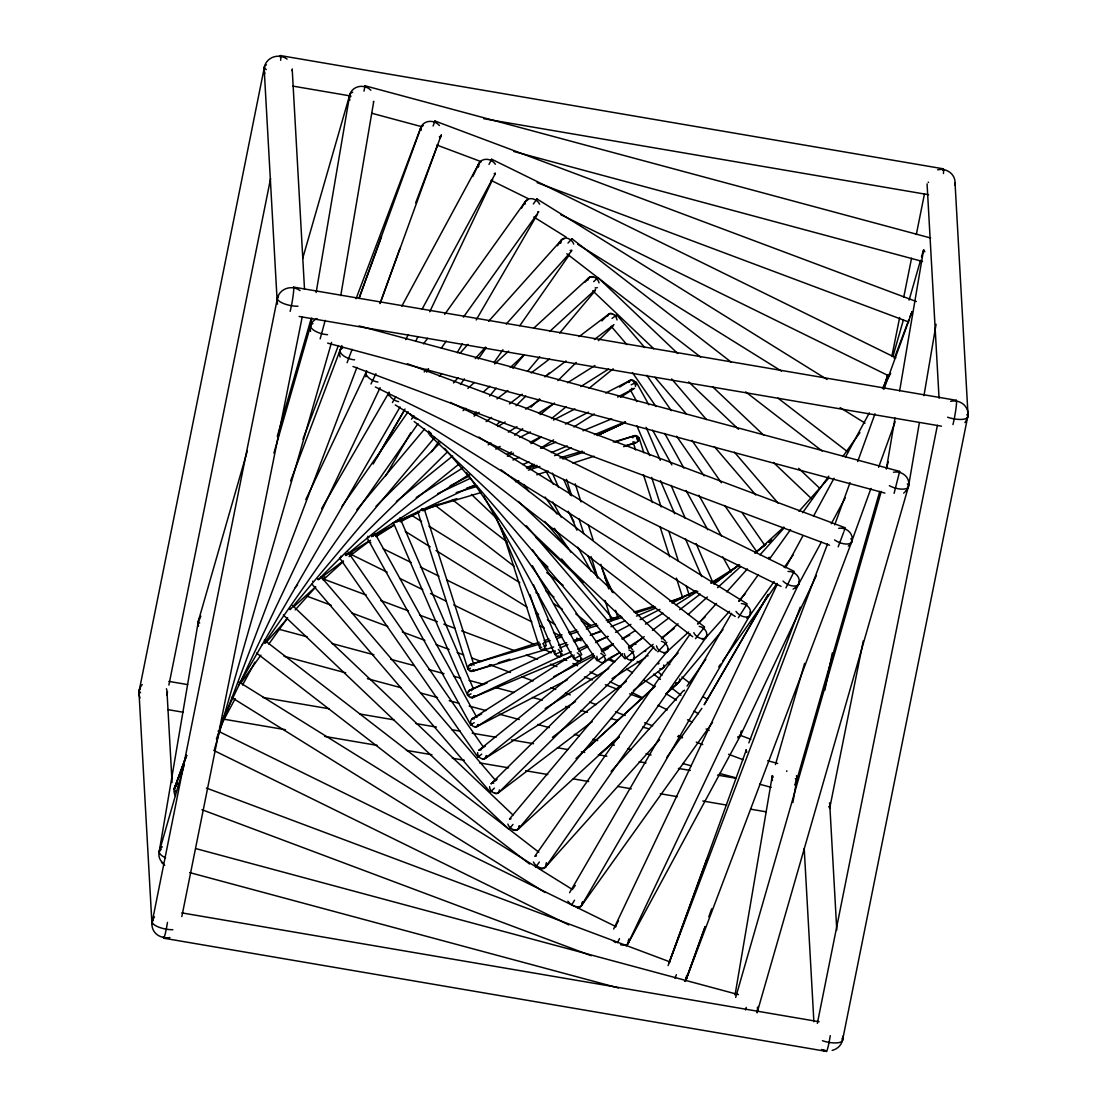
<?xml version="1.0" encoding="UTF-8"?>
<svg xmlns="http://www.w3.org/2000/svg" width="1107" height="1107" viewBox="0 0 1107 1107"><rect width="100%" height="100%" fill="white"/><g stroke="black" fill="none" stroke-linecap="round" stroke-linejoin="round"><path stroke-width="1.5" d="M509.926 828.659L508.929 829.337L512.998 824.438M593.684 281.635L598.043 277.636L597.586 278.466M827.095 379.493L536.909 198.928L536.535 199.869M159.076 852.418L198.361 621.248M310.375 326.523L311.814 318.027M316.145 292.539L349.646 95.354M340.762 295.611L373.682 101.844M735.048 994.958L772.299 775.689A12.398 11.388 9.6 0 0 772.465 780.546M757.354 1011.646L758.212 1006.54M792.875 802.575L796.625 780.477M886.347 469.077L895.01 418.072M899.631 390.882L923.307 251.497M908.639 485.752L919.336 422.86M923.958 395.669L936.079 324.268M478.957 756.635L477.892 757.174L481.711 754.144M491.48 159.975L491.743 159.242L895.84 357.852M139.233 690.533L264.407 67.043M166.853 695.251L167.531 691.861M168.887 685.081L270.592 178.504M152.171 922.006L277.345 298.53M181.839 916.568L302.239 316.796M731.436 362.307L571.904 238.738L571.475 239.624M824.826 690.242L832.312 652.964M887.067 380.185L888.091 375.107M891.827 356.468L899.659 317.501M903.741 297.174L911.559 258.208M916.319 234.49L924.483 193.822M863.322 640.745L829.655 808.47A14.059 13.201 -3.2 0 0 829.489 802.866M817.353 1023.38L937.421 425.309M842.593 1039.957L967.767 416.467M325.195 320.352L320.144 338.908M364.009 91.148L365.019 85.779L930.655 238.005M786.676 771.482L786.842 770.79M746.201 1007.398L745.523 1009.958M615.838 315.965L616.737 314.872L612.033 318.415M490.941 791.782L490.263 792.128L494.4 788.073M198.637 620.1L247.318 450.881M302.681 258.443L349.937 94.206M277.276 436.393L311.164 318.608M159.366 851.269L184.191 765.006M273.913 453.123L310.666 325.375M214.135 750.518L331.546 342.409M775.453 764.591L804.623 663.328M884.341 386.274L887.676 374.664M892.92 356.426L903.395 319.951M909.11 300.052L920.554 260.256M921.508 256.949L923.404 250.307M796.334 781.625L879.747 491.425M886.444 468.192L888.354 461.55M735.698 997.421L881.269 491.439M757.063 1012.794L908.363 486.9M916.347 301.533L434.94 120.995L433.1 126.032M844.101 531.083L845.291 527.804L407.459 363.746M894.096 493.348L899.645 471.444M428.437 433.958L429.654 432.284M657.766 651.857L666.857 642.337M379.992 303.581L399.945 248.3M685.593 980.774L705.145 926.601L686.548 978.159M341.468 346.629L339.711 351.473L341.842 345.619M359.028 298.226L421.407 126.226M380.31 303.014L441.153 135.22M669.361 962.094L746.367 749.743M834.706 524.912L850.038 482.652M857.69 461.536L875.014 413.755M883.856 389.387L911.919 312.022M708.771 916.859L711.704 908.792M851.145 543.025L870.96 488.422M878.612 467.292L895.12 421.795M359.014 298.503L381.514 236.787M669.168 962.661L707.055 858.7M352.123 349.314L347.086 362.681M843.686 532.232L838.179 546.844M676.363 974.713L675.007 978.339M883.303 387.492L888.174 374.581M894.276 358.433L908.902 319.688M910.12 316.464L911.338 313.226M302.944 439.188L338.382 345.509M356.094 298.669L420.854 127.443M174.546 787.824L186.765 755.514M290.629 480.922L340.112 350.075M415.692 202.844L437.68 144.699M440.129 138.237L441.347 135.012M216.432 738.853L356.938 367.33M748.844 742.894L800.278 607.148M668.088 965.539L827.538 543.938M686.146 979.557L851.712 541.807M434.511 122.061L434.926 120.995M364.618 86.595L365.047 85.806M370.997 383.977L375.896 373.737M785.956 587.914L794.176 571.364L450.452 402.422M411.472 419.221L413.838 415.651M695.5 638.656L704.633 627.019L501.167 469.825M305.809 499.575L366.154 372.256M472.772 176.511L478.667 164.085M222.964 718.789L380.116 387.658M415.706 341.343L417.92 336.68M429.751 311.773L492.629 179.486M613.638 929.05L777.405 583.998M628.333 942.915L798.77 583.818M740.846 734.744L816.426 575.488M392.445 402.561L395.78 396.749M738.327 617.789L747.142 603.869L478.805 437.085M617.471 942.804L619.505 938.611M488.99 164.403L491.702 159.27M401.827 306.141L479.027 163.296M405.632 339.628L408.096 335.075M422.058 309.24L495.147 174.007M219.601 727.59L235.21 698.683M242.599 684.998L254.928 662.18M785.569 567.822L802.81 535.954M813.479 516.222L834.014 478.266M845.499 456.997L869.327 412.869M882.473 388.529L890.678 373.322M798.41 584.593L821.408 542.001M831.26 523.749L845.222 497.887M615.146 926.919L618.426 920.844M627.973 943.704L740.486 735.518M964.93 422.57L965.429 421.656M321.584 508.694L389.166 392.196M238.904 684.818L400.056 406.989M376.477 458.256L405.01 409.023M426.624 371.731L428.354 368.742M521.383 208.407L524.829 202.47M385.72 475.844L410.697 432.823M457.177 352.718L462.366 343.779M476.176 319.965L537.448 214.274M569.565 892.712L731.575 613.389M571.599 905.069L574.533 900.199M582.171 904.53L750.255 614.745M768.175 594.417L704.19 704.799L768.369 594.514M373.17 464.013L404.318 410.503M426.79 371.91L428.547 368.88M535.525 867.376L539.386 861.993M533.353 203.979L536.923 198.956M341.8 506.632L408.123 411.749M264.531 643.222L417.976 423.732M460.429 384.516L464.387 378.857M478.252 359.028L486.167 347.709M557.444 245.754L561.401 240.094M431.675 451.725L438.607 441.818M494.04 362.515L502.952 349.77M519.778 325.707L569.275 254.901M534.764 856.348L690.215 633.979M545.599 866.906L705.962 637.521M687.046 686.091L705.851 659.191M718.678 666.926L720.657 664.089M722.636 661.266L777.072 583.389M423.594 343.862L427.606 338.244M444.696 314.346L525.078 201.917M424.23 371.966L426.237 369.157M441.306 348.082L446.329 341.053M463.418 317.156L538.777 211.755M241.008 682.922L260.865 655.178M268.807 644.08L287.668 617.734M739.324 601.239L758.42 574.547M769.462 559.09L790.564 529.575M802.63 512.707L828.756 476.176M842.814 456.499L859.904 432.602M750.006 615.298L774.125 581.576M784.171 567.517L793.207 554.87M572.25 889.613L575.253 885.406M666.705 757.52L701.866 708.328M581.922 905.083L712.548 722.387M636.055 382.399L631.115 384.835M474.17 722.691L470.655 724.836L471.54 724.49M568.002 243.07L571.904 238.78M356.814 509.76L424.576 428.99M290.352 609.542L434.747 437.417M474.031 414.613L476.245 411.956M489.571 396.071L496.24 388.128M512.901 368.257L524.012 355.029M585.091 282.202L588.426 278.231M527.513 371.398L539.732 356.828M559.727 332.999L595.275 290.629M509.511 819.028L653.891 646.889M518.574 828.769L667.41 651.345M679.103 681.981L722.954 629.689M439.313 376.297L441.596 373.737M459.945 353.271L467.97 344.319M488.602 321.307L561.955 239.444M453.469 382.911L458.063 377.791M475.249 358.613L485.572 347.1M506.203 324.074L571.53 251.164M295.265 587.54L297.562 584.966M265.569 643.015L287.225 618.827M295.209 609.915L315.716 587.001M322.552 579.362L324.835 576.816M698.13 623.878L716.464 603.426M726.773 591.913L747.405 568.887M760.025 554.815L784.088 527.956M798.991 511.323L828.797 478.072M705.408 638.172L729.485 611.313M738.646 601.073L745.523 593.407M611.119 771.413L683.323 690.837M545.045 867.556L659.661 739.656M376.02 506.3L439.853 443.118M318.774 579.127L447.449 451.891M496.406 425.13L500.087 421.504M516.014 405.743L525.811 396.057M546.65 375.453L549.1 373.031M601.793 320.933L607.909 314.872M530.945 407.279L539.51 398.797M557.9 380.614L576.277 362.446M598.333 340.638L613.043 326.095M622.618 653.683L491.508 783.341L497.14 779.245M499.091 792.128L633.868 658.845M663.467 667.521L678.162 652.992M636.29 382.219L648.84 404.802M903.686 493.099L905.761 491.19M588.578 747.211L654.237 686.963M518.104 829.281L619.131 736.75M666.082 693.729L677.512 683.268L666.096 693.702L676.419 700.108M467.86 388.405L474.239 382.579M494.621 363.94L508.625 351.127M534.114 327.824L588.896 277.719M463.086 410.642L465.632 408.317M483.468 392.003L489.848 386.177M510.23 367.538L524.248 354.724M549.722 331.422L595.58 289.481M293.867 606.719L315.537 586.904M323.175 579.916L343.557 561.277M349.937 555.451L352.483 553.126M661.516 638.919L678.079 623.781M688.277 614.454L707.387 596.977M717.571 587.665L740.514 566.687M755.79 552.711L783.825 527.084M666.94 651.843L688.596 632.042M697.507 623.891L705.159 616.903M576.014 758.544L655.413 686.063M619.2 736.584L598.929 755.126L619.173 736.667M665.985 694.02L678.633 682.479M658.153 664.02L659.094 663.204M396.417 501.402L452.708 455.959M346.145 555.147L458.741 464.262M514.658 435.176L522.698 428.672M540.133 414.613L553.528 403.792M551.521 418.584L566.258 406.684M589.049 388.294L613.181 368.825M480.424 748.996L594.348 657.032M485.101 758.392L604.408 662.097M714.084 583.984L738.798 565.151M754.711 553.03L764.812 545.336M768.908 542.209L771.648 540.119M474.156 416.163L479.151 412.371M496.96 398.88L507.919 390.563M531.208 372.921L549.487 359.055M579.155 336.57L609.279 313.738M486.111 421.573L491.591 417.408M509.4 403.917L522.2 394.203M545.004 376.92L566.037 360.979M594.321 339.545L613.97 324.642M318.442 579.777L343.101 561.083M349.051 556.558L370.499 540.313M375.979 536.162L383.299 530.613M392.418 523.708L395.157 521.632M629.177 648.038L644.191 636.65M652.397 630.423L669.002 617.817M679.698 609.708L700.233 594.127M713.877 583.79L738.604 565.054M755.099 552.573L766.086 544.243M768.839 542.167L771.579 540.078M632.498 659.98L653.116 644.371M661.363 638.13L674.177 628.43M552.407 737.345L626.368 681.275M497.721 793.262L592.231 721.626M633.329 690.477L662.982 667.991M644.938 651.539L645.838 650.916M416.232 497.513L462.754 467.887M372.505 534.626A4.525 2.546 62.7 0 1 371.994 536.328L469.451 474.336M530.917 443.63L541.088 437.14M619.588 387.132L629.758 380.656M540.52 448.224L553.597 439.894M573.952 426.928L594.307 413.963M620.473 397.288L632.097 389.885M471.997 718.969L572.291 655.067M477.242 726.344L580.442 660.602M497.915 426.569L505.207 421.975M525.631 409.133L540.23 399.959M567.6 382.745L594.957 365.531M488.159 444.82L491.038 443.008M508.321 432.145L516.955 426.707M538.569 413.119L554.524 403.086M580.788 386.564L608.518 369.129M495.825 449.151L500.156 446.439M345.813 555.603L368.852 541.115M376.062 536.591L393.345 525.714M401.979 520.29L404.871 518.477M601.738 651.663L613.403 644.329M622.162 638.822L635.293 630.561M645.506 624.14L663.024 613.126M676.156 604.865L697.811 591.249M710.777 583.098L739.587 564.985M603.965 662.373L619.809 652.41M628.458 646.986L642.863 637.923M479.511 749.799L485.35 746.132M545.184 708.494L608.767 668.517M484.672 758.669L575.529 701.547M612.005 678.591L645.575 657.489M467.624 695.417L471.042 693.881M494.829 514.935L554.828 654.472L562.107 651.331L533.463 584.731M793.041 589.104L796.293 587.222M519.667 437.528L530.419 431.979M553.458 420.065L574.962 408.94M605.681 393.054L630.257 380.351M507.034 454.257L511.642 451.877M530.073 442.343L540.825 436.781M565.4 424.078L588.44 412.164M617.623 397.067L634.519 388.336M450.037 485.931L469.672 475.789M507.407 456.25L513.454 453.137M371.565 536.687L394.217 524.967M400.25 521.84L418.377 512.472M578.753 651.331L587.955 646.571M595.621 642.613L607.881 636.276M615.547 632.318L630.879 624.39M640.081 619.643L659.938 609.376M672.018 603.121L696.178 590.626M711.275 582.808L718.83 578.906M579.957 660.907L593.546 653.863M601.101 649.961L613.181 643.721M622.231 639.03L629.786 635.127M472.481 718.664L481.683 713.918M553.708 676.681L594.473 655.593M602.028 651.691L608.061 648.564M476.743 726.649L567.504 679.698M610.427 657.516L619.629 652.77M628.831 648.01L631.889 646.433M554.552 455.669L571.337 447.768M597.351 435.535L625.51 422.265M437.749 493.653L470.433 478.293M397.039 521.563L474.889 485.004M597.586 435.314L625.58 422.196M469.838 690.145L553.915 650.653M472.717 697.576L559.907 656.617M597.489 435.355L624.957 422.556M512.928 460.014L519.308 457.357M541.614 448.072L555.949 442.094M583.029 430.803L611.714 418.847M522.725 464.553L529.104 461.896M551.397 452.597L567.337 445.955M594.417 434.664L624.694 422.044M397.302 521.439L419.608 512.14M422.791 510.811L438.718 504.169M526.351 467.652L534.307 464.331M559.948 647.982L567.905 644.661M574.284 642.005L582.24 638.684M590.211 635.363L601.364 630.713M610.926 626.728L625.261 620.75M636.414 616.101L655.538 608.144M695.362 591.539L671.465 601.502L682.894 597.711M469.562 690.27L487.066 682.977M560.17 656.493L571.323 651.843M577.702 649.186L587.264 645.201M596.811 641.216L607.964 636.567M472.98 697.452L571.849 656.216M636.691 438.787L639.14 437.985L643.845 452.763M417.63 511.323L467.86 669.015L470.433 668.241M501.402 527.887L539.607 647.803L541.724 647.166M468.856 694.961L467.638 695.431L393.317 522.587M605.598 655.012L597.171 660.837L466.628 472.703M639.057 438.012L638.199 438.247M466.573 488.201L474.778 485.544M527.167 468.552L536.978 465.369M559.879 457.938L563.159 456.873M528.44 470.171L539.898 466.448M562.826 459.018L584.122 452.113M615.243 442.025L634.892 435.66M420.826 510.355L456.817 498.676M515.488 481.711L518.768 480.646M536.784 474.806L548.256 471.084M572.817 463.127L594.113 456.222M623.587 446.675L636.691 442.426M470.309 664.574L539.178 642.281M544.091 640.69L549.003 639.099M555.548 636.968L562.079 634.851M568.624 632.72L576.816 630.077M586.627 626.88L596.438 623.698M606.262 620.515L612.794 618.398M543.689 642.835L550.234 640.704M556.793 638.587L561.706 636.995M569.897 634.339L578.075 631.682M586.267 629.025L597.738 625.317M607.563 622.12L622.3 617.346M635.404 613.098L655.053 606.733M544.284 646.35L546.291 645.685L530.059 594.763M472.108 671.34L491.729 664.975M498.275 662.844L509.732 659.135M543.841 650.127L553.666 646.945M558.578 645.353L566.77 642.697M573.329 640.566L581.507 637.923M591.346 634.726L601.17 631.543M468.967 668.697L467.915 669.015M169.911 937.532L165.69 938.418M540.382 647.581L539.718 647.789M562.799 456.97L582.365 451.186M613.333 442.025L634.532 435.757M456.167 492.601L477.366 486.333M625.649 445.692L635.432 442.8M421.753 508.736A3.515 1.564 72 0 1 421.241 510.202L481.517 492.421M614.067 617.955L620.695 616.004M633.965 612.088L653.739 606.235M669.777 601.488L682.604 597.697M469.949 664.67L540.05 643.942M472.468 671.243L544.201 650.03M633.896 651.262L625.054 658.845L444.627 448.335M163.684 938.224L168.748 938.141M280.472 55.585L943.275 168.804M292.995 86.125L350.919 96.032M483.828 118.726L928.538 194.707M956.213 400.291L293.41 287.073A14.059 1.149 -80.3 0 1 293.189 295.112A14.059 1.149 -80.3 0 1 290.145 311.344M299.125 316.45L941.476 426.181M168.928 681.4L187.678 684.596M262.65 697.41L329.097 708.757M359.761 714.001L393.843 719.813M415.997 723.604L436.435 727.091M451.781 729.721L460.291 731.173M472.219 733.208L496.074 737.276M511.406 739.905L533.56 743.683M557.416 747.765L567.642 749.508M581.272 751.833L584.676 752.414M598.306 754.753L606.83 756.206M639.196 761.727L646.018 762.903M678.383 768.424L690.311 770.458M717.571 775.121L736.321 778.318M167.821 709.615L183.153 712.23M222.341 718.927L285.385 729.707M324.572 736.39L377.39 745.412M406.366 750.366L431.924 754.739M452.362 758.226L464.29 760.26M479.622 762.889L508.597 767.829M525.631 770.735L547.785 774.526M573.343 778.885L588.675 781.514M617.637 786.454L631.267 788.793M660.242 793.733L677.276 796.653M702.834 801.011L726.69 805.093M750.546 809.162L765.878 811.777M181.88 912.888L819.125 1021.747M163.725 938.196L826.528 1051.415L821.781 1049.699M371.91 113.288L421.975 126.751M513.731 151.451L922.505 261.446M359.138 325.956L899.728 471.416M327.644 343.115L884.908 493.072M278.826 629.205L307.192 636.829M332.211 643.568L373.931 654.79M390.605 659.274L413.963 665.57M428.99 669.61L444.004 673.651M454.008 676.335L460.692 678.134M469.022 680.376L484.05 684.417M495.728 687.572L514.077 692.498M532.425 697.438L542.444 700.136M565.802 706.418L569.136 707.318M580.815 710.459L587.485 712.258M610.843 718.54L617.526 720.339M642.544 727.078L649.228 728.876M677.581 736.501L682.59 737.843M767.677 760.744L777.695 763.443M284.029 656.243L345.758 672.848M367.441 678.688L400.817 687.668M420.84 693.051L437.528 697.548M449.207 700.689L459.211 703.374M469.216 706.072L485.904 710.556M499.257 714.153L519.28 719.536M537.628 724.476L549.307 727.617M574.339 734.356L579.335 735.698M592.688 739.296L597.697 740.638M611.036 744.236L614.385 745.136M627.724 748.719L631.059 749.619M646.073 753.659L651.082 755.016M682.784 763.539L691.128 765.781M719.495 773.419L736.183 777.903M759.54 784.199L771.219 787.34M196.174 848.695L738.424 994.612M189.684 872.593L618.481 987.97M436.961 145.086L480.576 161.442M537.116 182.641L908.667 321.985M352.981 366.5L829.544 545.225M322.69 578.74L366.306 595.096M380.85 600.548L408.317 610.843M419.622 615.091L437.39 621.747M443.852 624.182L455.157 628.416M461.619 630.838L514.935 650.833M526.24 655.067L537.545 659.315M550.47 664.158L556.932 666.58M584.399 676.889L592.466 679.906M605.391 684.763L616.71 688.997M629.634 693.84L642.558 698.697M739.476 735.048L750.795 739.282M306.943 596.161L331.173 605.238M352.178 613.126L387.713 626.451M402.256 631.903L424.867 640.386M436.172 644.62L449.096 649.463M457.177 652.493L463.639 654.915M471.72 657.945L481.407 661.585M489.488 664.615L510.493 672.489M521.798 676.737L533.104 680.971M550.871 687.641L555.728 689.453M565.414 693.093L570.257 694.905M589.644 702.17L596.106 704.606M615.492 711.87L625.192 715.509M644.578 722.774L652.646 725.805M678.494 735.491L681.732 736.708M696.261 742.16L702.724 744.582M728.572 754.282L743.115 759.734M206.414 788.046L670.039 961.914M201.972 809.701L591.29 955.715M824.452 1050.958L821.532 1049.478M490.996 180.344L528.15 198.61M560.668 214.592L888.907 375.91M375.398 386.993L781.044 586.364M367.759 541.171L370.859 542.693M383.243 548.781L411.112 562.481M420.397 567.047L438.981 576.18M446.716 579.985L531.872 621.843M539.621 625.649L544.27 627.932M553.555 632.498L561.291 636.304M607.743 659.122L613.942 662.166M349.978 553.901L387.146 572.167M399.53 578.255L422.749 589.671M430.498 593.477L445.969 601.087M453.718 604.892L534.224 644.454M543.523 649.02L551.258 652.826M563.643 658.914L566.742 660.436M572.942 663.48L577.577 665.764M589.962 671.852L597.711 675.657M610.095 681.746L620.93 687.073M631.765 692.401L642.613 697.728M658.098 705.339L667.383 709.905M687.516 719.799L692.152 722.082M706.086 728.932L709.186 730.454M218.093 731.09L616.004 926.656M214.246 750.671L568.818 924.926M533.809 217L566.051 237.064M577.771 244.356L781.487 371.122M840.116 407.611L865.024 423.109M395.227 404.899L735.242 616.474M411.334 515.156L421.601 521.549M428.921 526.102L519.806 582.669M535.926 592.715L538.86 594.528M553.514 603.647L562.301 609.127M581.355 620.972L590.142 626.437M702.987 696.635L707.387 699.375M405.287 531.388L430.208 546.886M436.061 550.539L526.918 607.051M535.719 612.531L538.652 614.357M547.439 619.823L554.773 624.39M576.761 638.075L581.147 640.815M609.002 658.139L614.869 661.792M626.59 669.085L632.457 672.738M644.177 680.044L654.445 686.423M694.02 711.054L698.406 713.794M239.043 682.064L571.724 889.087M231.529 697.41L545.17 892.56M777.944 398.133L847.727 451.864M566.826 253.752L700.648 357.091M745.703 391.92L822.183 451.033M414.17 421.532L692.733 636.76M452.5 499.797L507.131 542.015M546.733 572.637L563.117 585.285M681.912 677.027L690.104 683.365M435.134 505.29L514.34 566.452M545.737 590.695L553.929 597.033M575.778 613.928L590.806 625.538M637.231 661.419L639.971 663.536M653.628 674.094L660.45 679.366M671.382 687.821L680.943 695.21M264.338 640.123L538.805 852.196M256.533 653.033L529.644 864.041M161.511 862.381L164.708 865.342M598.043 277.636L677.678 353.493M712.507 386.675L763.705 435.203M798.673 468.344L819.913 488.464M665.625 641.174L518.394 501.471M592.702 290.767L653.767 348.76M688.665 381.901L738.521 429.281M773.419 462.463L812.054 499.188M429.682 435.189L656.506 650.722M535.705 537.255L583.334 582.503M667.286 662.277L669.79 664.657M471.457 494.414L497.776 519.418M537.877 557.513L547.896 567.047M658.181 671.824L661.931 675.395M292.469 605.46L513.025 815.029M283.364 615.008L508.929 829.337M616.737 314.9L644.758 347.584M671.658 378.954L706.391 419.484M734.411 452.168L778.11 503.159M611.244 326.357L626.936 344.651M654.957 377.335L686.326 413.949M714.347 446.619L755.804 494.995M544.713 521.397L568.237 548.851M561.623 558.993L612.046 617.817M526.323 525.783L632.775 649.975M320.947 576.705L495.756 780.643M312.077 584.233L490.263 792.1M604.63 653.642L532.425 549.736M646.779 375.315L671.312 410.669M691.917 440.351L721.349 482.763M741.953 512.444L764.522 544.962M632.471 372.63L656.008 406.56M676.612 436.241L704.094 475.83M724.698 505.512L757.063 552.158M545.142 497.057L556.918 514.022M523.957 484.465L528.869 491.536M554.372 528.288L571.06 552.324M604.408 600.395L607.356 604.63M347.972 552.006L483.372 747.1M339.545 557.79L477.878 757.133M664.712 433.446L683.905 468.123M698.932 495.258L721.473 535.968M630.118 389.512L636.788 401.578M652.646 430.222L671.852 464.898M686.049 490.526L707.747 529.727M722.774 556.863L731.118 571.945M545.64 470.558L553.154 484.119M568.182 511.254L574.021 521.812M604.906 577.591L613.25 592.674M531.913 464.303L533.574 467.32M552.78 501.997L561.124 517.08M577.826 547.232L591.18 571.35M532.467 565.76L581.77 654.707L573.924 659.025L483.745 496.24M375.038 533.56L476.882 717.488M367.164 537.864L470.669 724.808M646.114 427.288L660.312 460.291M671.119 485.433L685.316 518.436M696.123 543.579L713.019 582.863M636.816 425.711L649.657 455.572M660.464 480.715L674.661 513.717M685.468 538.86L701.686 576.581M563.754 479.483L570.575 495.341M601.945 568.278L612.171 592.065M552.393 473.118L558.537 487.384M569.441 512.749L576.941 530.198M587.859 555.562L597.406 577.771M399.904 517.855L473.547 689.121M651.691 477.408L661.114 506.978M668.96 531.609L678.383 561.18M686.229 585.824L689.37 595.677M632.983 441.748L635.598 449.954M643.444 474.599L652.341 502.523M660.187 527.167L669.61 556.738M676.405 578.089L682.687 597.808M575.239 483.842L580.995 501.9M588.329 524.898L593.034 539.69M600.88 564.335L608.739 588.966M615.534 610.331L618.149 618.536M566.466 479.386L571.696 495.811M579.03 518.809L583.735 533.602M591.069 556.6L597.863 577.951M605.197 600.949L611.465 620.667M424.313 509.192L474.017 665.252M339.434 354.226L340.098 356.98M955.05 183.112L968.002 414.599M927.071 183.859L939.054 398.188M829.876 806.602L836.781 930.06M804.208 848.502L813.88 1021.678M292.248 69.893L304.522 289.37M264.172 68.911L277.124 300.398M167.088 693.369L172.069 782.538M138.998 692.401L151.95 923.888M277.511 304.134A14.059 13.201 -3.2 0 1 283.655 289.771A14.059 13.201 -3.2 0 1 300.066 290.615M297.977 306.224A14.059 4.677 11.3 0 1 281.953 302.82A14.059 4.677 11.3 0 1 278.452 296.773M292.262 68.938A14.059 13.201 -3.2 0 1 292.179 70.834M264.85 73.56A14.059 13.201 -3.2 0 1 270.288 58.546A14.059 13.201 -3.2 0 1 287.114 59.128M279.863 56.803A14.059 1.149 -80.3 0 1 280.638 60.318M266.261 69.644A14.059 4.677 11.4 0 1 266.413 64.815M164.376 937.491A14.059 13.201 -3.2 0 1 154.51 916.831M167.475 922.38A14.059 1.149 -80.3 0 1 164.805 935.457A14.059 1.149 -80.3 0 1 163.366 936.979M172.817 929.714A14.059 4.677 11.3 0 1 156.765 926.282A14.059 4.677 11.3 0 1 153.306 920.249M166.41 688.734A14.059 13.201 -3.2 0 1 167.005 694.31M140.022 697.922A14.059 13.201 -3.2 0 1 142.166 684.596M140.589 692.747A14.059 4.691 11.4 0 1 140.34 688.762M842.773 1036.207A14.059 13.201 -3.2 0 1 832.146 1050.391M825.199 1050.391A14.059 13.201 -3.2 0 1 824.245 1050.114M841.984 1038.518A14.059 4.677 11.3 0 1 837.653 1042.808A14.059 4.677 11.3 0 1 822.446 1040.705M830.278 1035.612A14.059 1.149 -80.3 0 1 826.209 1050.903M950.595 401.315A14.059 13.201 -3.2 0 1 965.276 406.214A14.059 13.201 -3.2 0 1 965.982 420.868M956.116 400.402A14.059 1.149 -80.3 0 1 955.991 408.345A14.059 1.149 -80.3 0 1 952.947 424.576M966.826 414.655A14.059 4.677 11.3 0 1 963.201 419.276A14.059 4.677 11.3 0 1 947.62 417.214M937.657 169.828A14.059 13.201 -3.2 0 1 954.829 184.994M928.565 182.489A14.059 4.691 11.4 0 1 928.178 182.101M954.774 184.661A14.059 4.691 11.4 0 1 954.801 185.339M942.666 170.035A14.059 1.149 -80.3 0 1 943.427 173.536M828.714 806.643A14.059 4.705 11.3 0 1 829.295 807.39M310.541 331.38A12.398 11.388 9.6 0 1 317.045 318.553M349.812 100.211A12.398 11.388 9.6 0 1 355.928 87.55A12.398 11.388 9.6 0 1 370.9 90.248M163.435 863.46A12.398 11.388 9.6 0 1 162.231 846.758M198.513 626.105A12.398 11.388 9.6 0 1 200.92 616.184M757.368 1007.591A12.398 11.388 9.6 0 1 757.16 1012.435A12.398 4.857 16.1 0 0 756.676 1010.566M796.459 775.62A12.398 11.388 9.6 0 1 794.591 784.891M893.487 472.219A12.398 11.388 9.6 0 1 906.924 477.504A12.398 11.388 9.6 0 1 906.079 490.816M923.459 253.046A12.398 11.388 9.6 0 1 923.473 250.597M199.647 623.144A12.398 4.857 16.1 0 1 199.952 618.716M373.682 101.291A12.398 4.857 16.1 0 1 373.336 101.899M350.601 96.835A12.398 4.857 16.1 0 1 352.704 92.296M924.885 251.69A12.398 4.857 16.1 0 1 923.805 249.712M795.338 778.581A12.398 4.857 16.1 0 1 795.393 782.774M773.267 777.169A12.398 4.857 16.1 0 1 772.52 775.606M165.566 857.87A12.398 4.857 16.1 0 1 161.11 849.692M327.589 334.688A12.398 4.857 16.1 0 1 313.253 329.858A12.398 4.857 16.1 0 1 312.894 323.618M907.353 483.856A12.398 4.857 16.1 0 1 904.073 489.073A12.398 4.857 16.1 0 1 889.364 485.696M339.572 353.562A10.932 9.755 19.9 0 1 342.395 346.657M440.019 137.393A10.932 9.755 19.9 0 0 441.112 135.594A10.932 4.94 20.7 0 1 439.341 136.784M420.3 130.225A10.932 9.755 19.9 0 1 427.606 121.659A10.932 9.755 19.9 0 1 439.451 125.534M175.556 796.085A10.932 9.755 19.9 0 1 177.964 783.507M686.631 975.364A10.932 9.755 19.9 0 1 685.233 981.369M745.855 752.137A10.932 9.755 19.9 0 1 746.16 750.076M838.705 528.302A10.932 9.755 19.9 0 1 851.075 534.183A10.932 9.755 19.9 0 1 848.294 546.125M911.407 314.402A10.932 9.755 19.9 0 1 911.448 313.696M421.352 130.156A10.932 4.94 20.7 0 1 423.317 125.506M912.459 314.319A10.932 4.94 20.7 0 1 911.947 311.62M746.893 752.068A10.932 4.94 20.7 0 1 746.27 750.062M176.456 792.238A10.932 4.94 20.7 0 1 176.553 786.039M354.586 359.844A10.932 4.94 20.7 0 1 342.008 354.503A10.932 4.94 20.7 0 1 342.575 348.151M850.923 538.68A10.932 4.94 20.7 0 1 847.602 544.021A10.932 4.94 20.7 0 1 834.595 539.925M685.87 977.273A10.932 4.94 20.7 0 1 684.583 981.162M365.85 376.754A9.631 8.275 28.4 0 1 366.818 370.97A9.631 4.926 25.4 0 0 368.285 377.362A9.631 4.926 25.4 0 0 377.916 382.04M495.313 173.467A9.631 8.275 28.4 0 1 494.94 173.924M478.169 167.351A9.631 8.275 28.4 0 1 484.617 159.436A9.631 8.275 28.4 0 1 495.396 164.251M628.762 939.04A9.631 8.275 28.4 0 1 626.064 945.959M741.275 730.855A9.631 8.275 28.4 0 1 738.078 738.134M788.018 571.433A9.631 8.275 28.4 0 1 798.465 577.508A9.631 8.275 28.4 0 1 795.476 587.526M495.244 173.107A9.631 4.926 25.4 0 1 494.123 173.647M478.847 166.396A9.631 4.926 25.4 0 1 480.867 162.134M740.666 732.433A9.631 4.926 25.4 0 1 737.705 736.902M798.728 581.922A9.631 4.926 25.4 0 1 793.747 586.06A9.631 4.926 25.4 0 1 783.023 581.092M628.153 940.604A9.631 4.926 25.4 0 1 620.557 944.714M615.589 942.569A9.631 4.926 25.4 0 1 613.015 940.618M388.875 395.669A8.496 6.974 35.6 0 1 389.041 392.57M524.427 204.366A8.496 6.974 35.6 0 1 530.848 198.623A8.496 6.974 35.6 0 1 539.649 204.2M582.545 901.582A8.496 6.974 35.6 0 1 578.048 908.127M741.358 603.564A8.496 6.974 35.6 0 1 750.2 609.929A8.496 6.974 35.6 0 1 746.63 618.19M538.417 211.617A8.496 4.843 30.1 0 1 537.67 211.907M524.801 204.352A8.496 4.843 30.1 0 1 527.61 200.284M398.631 401.675A8.496 4.843 30.1 0 1 389.083 392.542M750.02 612.033A8.496 4.843 30.1 0 1 745.814 617.056A8.496 4.843 30.1 0 1 735.975 611.41M582.199 902.648A8.496 4.843 30.1 0 1 577.217 906.785A8.496 4.843 30.1 0 1 567.891 901.181M571.669 250.639A7.486 5.812 41.9 0 1 571.281 250.819M560.516 242.917A7.486 5.812 41.9 0 1 566.231 238.074A7.486 5.812 41.9 0 1 573.73 244.08M262.442 644.177A7.486 5.812 41.9 0 1 262.442 644.634M546.346 862.685A7.486 5.812 41.9 0 1 539.552 868.704M535.719 856.181A7.486 5.812 41.9 0 1 536.535 855.891M699.209 626.382A7.486 5.812 41.9 0 1 706.667 633.066A7.486 5.812 41.9 0 1 702.308 639.528M571.752 250.182A7.486 4.705 35 0 1 570.16 250.431M560.682 243.111A7.486 4.705 35 0 1 564.044 238.918M684.292 690.796A7.486 4.705 35 0 1 684.417 690.104M417.505 419.152A7.486 4.705 35 0 1 409.95 413.561M706.736 634.892A7.486 4.705 35 0 1 701.534 638.601A7.486 4.705 35 0 1 693.785 632.609M546.318 863.889A7.486 4.705 35 0 1 541.406 868.026A7.486 4.705 35 0 1 533.422 861.993M587.928 279.587A6.6 4.802 47.6 0 1 593.407 276.833A6.6 4.802 47.6 0 1 599.053 282.908M289.826 607.951A6.6 4.802 47.6 0 1 289.743 609.514M519.155 825.85A6.6 4.802 47.6 0 1 512.375 829.683M509.677 819.222A6.6 4.802 47.6 0 1 511.033 818.765M679.684 679.061A6.6 4.802 47.6 0 1 675.713 683.628M661.405 641.34A6.6 4.802 47.6 0 1 667.908 647.803A6.6 4.802 47.6 0 1 663.633 652.964M597.282 287.612A6.6 4.511 40 0 1 595.096 287.889M587.679 280.417A6.6 4.511 40 0 1 592.743 277.11M679.836 679.421A6.6 4.511 40 0 1 675.588 683.213M431.287 433.543A6.6 4.511 40 0 1 428.534 431.038M668.144 648.785A6.6 4.511 40 0 1 662.872 652.41A6.6 4.511 40 0 1 656.534 645.851M519.308 826.209A6.6 4.511 40 0 1 514.451 829.932A6.6 4.511 40 0 1 507.878 824.051M607.66 316.035A5.826 3.93 52.8 0 1 612.392 313.835A5.826 3.93 52.8 0 1 616.986 319.923M317.861 578.504A5.826 3.93 52.8 0 1 317.737 579.487M499.395 789.941A5.826 3.93 52.8 0 1 494.608 793.166M493.75 783.202A5.826 3.93 52.8 0 0 490.955 783.867A5.826 4.276 45.3 0 1 491.466 783.576M663.73 664.989A5.826 3.93 52.8 0 1 660.326 668.919M628.873 649.989A5.826 3.93 52.8 0 1 634.09 655.939A5.826 3.93 52.8 0 1 630.727 660.242M607.369 315.993A5.826 4.276 45.3 0 1 612.475 313.835M614.897 315.232A5.826 4.276 45.3 0 1 615.769 316.118M664.131 665.75A5.826 4.276 45.3 0 1 659.993 668.822M312.99 581.383A5.826 4.276 45.3 0 1 312.631 581.258M634.546 657.074A5.826 4.276 45.3 0 1 629.316 659.883A5.826 4.276 45.3 0 1 624.376 653.725M499.714 790.689A5.826 4.276 45.3 0 1 494.165 793.041A5.826 4.276 45.3 0 1 489.585 786.648M345.633 553.887A5.134 3.183 57.8 0 1 345.412 555.271M485.931 756.053A5.134 3.183 57.8 0 1 482.444 758.655M481.462 749.716A5.134 3.183 57.8 0 0 478.819 750.38A5.134 4.027 51.1 0 1 480.729 749.522M600.755 653.434A5.134 3.183 57.8 0 1 605.155 658.969A5.134 3.183 57.8 0 1 602.291 662.526M769.019 557.333A5.134 3.183 57.8 0 1 768.825 558.136M769.448 557.485A5.134 4.027 51.1 0 1 768.867 558.509M648.149 655.759A5.134 4.027 51.1 0 1 646.322 655.898M341.565 556.613A5.134 4.027 51.1 0 1 340.624 556.212M346.256 553.735A5.134 4.027 51.1 0 1 345.785 555.174M605.875 659.274A5.134 4.027 51.1 0 1 601.004 662.429A5.134 4.027 51.1 0 1 596.936 656.285M486.582 755.569A5.134 4.027 51.1 0 1 481.711 758.71A5.134 4.027 51.1 0 1 477.629 752.58M629.316 382.413A4.525 2.546 62.7 0 1 632.54 380.697A4.525 2.546 62.7 0 1 635.446 386.537M477.684 724.587A4.525 2.546 62.7 0 1 474.778 726.51M474.446 718.817A4.525 2.546 62.7 0 0 472.191 718.886A4.525 3.736 57.5 0 1 473.754 718.346M577.231 652.867A4.525 2.546 62.7 0 1 580.898 658.707A4.525 2.546 62.7 0 1 577.342 660.312M633.785 388.585A4.525 3.736 57.5 0 1 631.557 388.349M628.555 382.455A4.525 3.736 57.5 0 1 632.789 380.185A4.525 3.736 57.5 0 1 636.359 384.752M636.027 644.232A4.525 3.736 57.5 0 1 634.09 644.246M369.171 536.881A4.525 3.736 57.5 0 1 367.787 536.258M373.17 534.861A4.525 3.736 57.5 0 1 372.049 536.383M581.77 658.222A4.525 3.736 57.5 0 1 576.996 660.907A4.525 3.736 57.5 0 1 573.993 655.012M478.445 724.545A4.525 3.736 57.5 0 1 473.104 726.317A4.525 3.736 57.5 0 1 471.112 719.979M397.994 519.584A3.999 2.006 67.4 0 1 395.78 521.3M473.671 695.833A3.999 2.006 67.4 0 1 470.945 696.912M468.898 691.654A3.999 2.006 67.4 0 1 471.43 690.657M558.288 649.449A3.999 2.006 67.4 0 1 560.875 654.763A3.999 2.006 67.4 0 1 558.136 655.953M398.409 520.553A3.999 3.446 64.8 0 1 395.559 521.715M562.01 653.656A3.999 3.446 64.8 0 1 557.554 656.534A3.999 3.446 64.8 0 1 555.244 650.861M474.599 695.653A3.999 3.446 64.8 0 1 470.157 697.396A3.999 3.446 64.8 0 1 467.846 692.401A3.999 3.446 64.8 0 1 472.066 690.173M634.02 436.698A3.515 1.564 72 0 1 636.483 436.864A3.515 1.564 72 0 1 637.411 441.845M562.328 457.745A3.515 1.564 72 0 1 564.556 457.814M473.035 669.735A3.515 1.564 72 0 1 470.586 670.233M469.41 665.805A3.515 1.564 72 0 1 471.831 665.694M613.541 619.076A3.515 1.564 72 0 1 615.962 618.979M542.79 643.637A3.515 1.564 72 0 1 544.769 648.619A3.515 1.564 72 0 1 542.444 649.186M561.692 457.758A3.515 3.155 73.5 0 1 565.013 456.997M635.958 442.537A3.515 3.155 73.5 0 1 634.214 441.956M632.761 437.791A3.515 3.155 73.5 0 1 637.175 435.992A3.515 3.155 73.5 0 1 638.435 441.153M612.296 619.989A3.515 3.155 73.5 0 1 616.724 618.19M422.57 509.095A3.515 3.155 73.5 0 1 421.186 510.258M545.903 648.232A3.515 3.155 73.5 0 1 541.365 649.657A3.515 3.155 73.5 0 1 540.437 644.426M473.851 670.081A3.515 3.155 73.5 0 1 469.825 671.008A3.515 3.155 73.5 0 1 468.164 666.705A3.515 3.155 73.5 0 1 471.72 664.56M186.446 755.334L174.159 789.222L186.53 755.292"/></g></svg>
